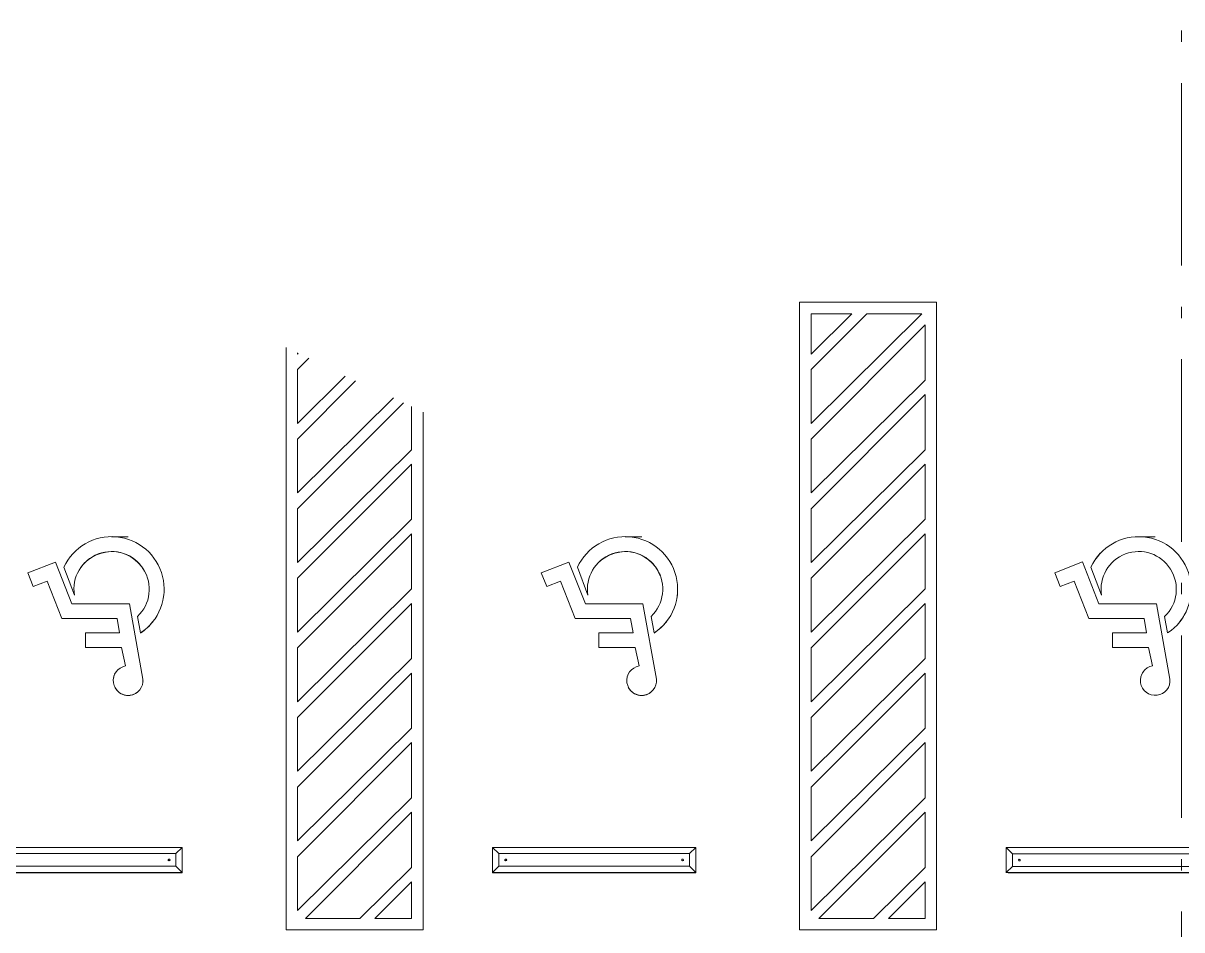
# Model space of a CAD drawing. Header units: metres. Extents: x -55 to 260, y -121 to 64.
# Drawn here: x 2.04 to 12.2, y 20.34 to 28.28 of the extents above; entities that cross this region are included whole.
import ezdxf

# ---------------------------------------------------------------- set-up
doc = ezdxf.new("R2010")
doc.units = ezdxf.units.M
doc.linetypes.add('01_Grid', pattern=[2.32, 1.6, -0.36, 0, -0.36])
for name, color, linetype, lineweight in [('0-1', 7, 'Continuous', 5), ('03EJES-1', 1, '01_Grid', 5), ('45ESTAC-1', 253, 'Continuous', 5), ('70LINEA-1', 254, 'Continuous', 5)]:
    doc.layers.add(name, color=color, linetype=linetype, lineweight=lineweight)

# ---------------------------------------------------------------- blocks, each defined once
blk = doc.blocks.new('Parking Lot - Handicap - Handicap-7310902-A1 _ A700')
at = {"layer": '70LINEA-1'}
for p, q in [((4.346, 25.442), (4.346, 20.34)), ((4.446, 25.385), (4.446, 25.395)), ((4.452, 25.392), (4.446, 25.385)), ((4.446, 25.25), (4.544, 25.349)), ((4.446, 24.778), (4.446, 25.25)), ((4.864, 25.192), (4.446, 24.778)), ((4.446, 24.64), (4.955, 25.15)), ((5.288, 25.001), (4.446, 24.168)), ((4.446, 24.03), (5.375, 24.959)), ((5.446, 24.926), (5.446, 24.547)), ((5.546, 20.34), (5.546, 24.877)), ((4.446, 24.168), (4.446, 24.64)), ((5.446, 24.547), (4.446, 23.558)), ((4.446, 23.42), (5.446, 24.42)), ((5.446, 24.42), (5.446, 23.937)), ((4.446, 23.558), (4.446, 24.03)), ((5.446, 23.937), (4.446, 22.948)), ((2.817, 23.784), (2.962, 23.784)), ((4.446, 22.81), (5.446, 23.81)), ((5.446, 23.81), (5.446, 23.327)), ((2.324, 23.563), (2.082, 23.468)), ((2.469, 23.196), (2.324, 23.563)), ((2.082, 23.468), (2.13, 23.347)), ((2.399, 23.517), (2.491, 23.273)), ((2.13, 23.347), (2.251, 23.395)), ((2.251, 23.395), (2.13, 23.347)), ((2.251, 23.395), (2.38, 23.067)), ((4.446, 22.948), (4.446, 23.42)), ((3.272, 23.261), (3.272, 23.261)), ((5.446, 23.327), (4.446, 22.338)), ((2.973, 23.196), (2.469, 23.196)), ((3.091, 22.537), (2.973, 23.196)), ((4.446, 22.2), (5.446, 23.2)), ((5.446, 23.2), (5.446, 22.717)), ((2.38, 23.067), (2.865, 23.067)), ((2.865, 23.067), (2.38, 23.067)), ((2.865, 23.067), (2.887, 22.943)), ((3.044, 23.086), (3.07, 22.941)), ((2.887, 22.943), (2.587, 22.943)), ((2.587, 22.943), (2.587, 22.814)), ((2.587, 22.814), (2.904, 22.814)), ((2.904, 22.814), (2.587, 22.814)), ((2.904, 22.814), (2.939, 22.652)), ((4.446, 22.338), (4.446, 22.81)), ((5.446, 22.717), (4.446, 21.729)), ((2.833, 22.542), (2.833, 22.542)), ((4.446, 21.591), (5.446, 22.59)), ((5.446, 22.59), (5.446, 22.107)), ((3.09, 22.506), (3.09, 22.507)), ((4.446, 21.729), (4.446, 22.2)), ((5.446, 22.107), (4.446, 21.119)), ((4.446, 20.981), (5.446, 21.981)), ((5.446, 21.981), (5.446, 21.497)), ((4.446, 21.119), (4.446, 21.591)), ((5.446, 21.497), (4.446, 20.509)), ((4.515, 20.44), (5.446, 21.371)), ((5.446, 21.371), (5.446, 20.887)), ((1.656, 21.062), (3.436, 21.062)), ((1.656, 20.842), (1.656, 21.062)), ((1.656, 21.06), (1.656, 21.062)), ((1.711, 21.008), (1.656, 21.062)), ((1.656, 20.84), (1.656, 21.06)), ((3.381, 21.008), (3.436, 21.062)), ((3.436, 21.062), (3.436, 20.842)), ((1.711, 21.008), (1.711, 20.898)), ((3.381, 21.008), (1.711, 21.008)), ((1.764, 20.954), (1.763, 20.946)), ((1.778, 20.944), (1.779, 20.952)), ((3.314, 20.954), (3.313, 20.946)), ((3.328, 20.944), (3.329, 20.952)), ((3.381, 20.898), (3.381, 21.008)), ((4.446, 20.509), (4.446, 20.981)), ((1.656, 20.842), (1.711, 20.898)), ((3.436, 20.842), (1.656, 20.842)), ((1.656, 20.842), (1.656, 20.84)), ((3.436, 20.84), (1.656, 20.84)), ((1.711, 20.898), (3.381, 20.898)), ((3.381, 20.898), (3.436, 20.842)), ((3.436, 20.84), (3.436, 20.842)), ((5.446, 20.887), (4.993, 20.44)), ((5.125, 20.44), (5.446, 20.761)), ((5.446, 20.761), (5.446, 20.44)), ((4.993, 20.44), (4.515, 20.44)), ((5.446, 20.44), (5.125, 20.44)), ((4.346, 20.34), (5.546, 20.34))]:
    blk.add_line(p, q, dxfattribs=at)
for centre, major_axis, start_param, end_param in [((2.817, 23.325), (-0.456, 0.063), 2.292988, 5.990468), ((2.817, 23.325), (-0.327, 0.045), 2.470456, 6.57827), ((2.817, 23.324), (-0.327, 0.045), 3.644117, 5.795829), ((2.817, 23.324), (-0.456, 0.063), 3.096788, 3.257548), ((2.817, 23.324), (-0.456, 0.063), 2.292988, 2.614508), ((2.962, 22.524), (-0.129, 0.018), 5.025718, 9.660144), ((2.962, 22.524), (-0.129, 0.018), 6.055591, 6.283185), ((2.962, 22.524), (-0.129, 0.018), 0.586343, 2.604554), ((2.962, 22.524), (-0.129, 0.018), 3.141593, 3.376959), ((1.771, 20.953), (-0.00743, 0.00103), 4.850282, 7.991875), ((1.771, 20.953), (-0.00743, 0.00103), 1.70869, 4.850282), ((3.321, 20.953), (-0.00743, 0.00103), 4.850282, 7.991875), ((3.321, 20.953), (-0.00743, 0.00103), 1.70869, 4.850282)]:
    blk.add_ellipse(centre, major_axis=major_axis, ratio=0.999818, start_param=start_param, end_param=end_param, dxfattribs=at)
blk = doc.blocks.new('Parking Lot - Handicap - Handicap-V207-A1 _ A700')
at = {"layer": '70LINEA-1'}
for p, q in [((10.046, 25.839), (8.846, 25.839)), ((8.846, 25.839), (8.846, 20.34)), ((10.046, 20.34), (10.046, 25.839)), ((8.946, 25.25), (9.435, 25.739)), ((9.918, 25.739), (8.946, 24.778)), ((8.946, 25.385), (8.946, 25.739)), ((8.946, 25.739), (9.303, 25.739)), ((9.303, 25.739), (8.946, 25.385)), ((9.435, 25.739), (9.918, 25.739)), ((8.946, 24.64), (9.946, 25.64)), ((9.946, 25.64), (9.946, 25.157)), ((8.946, 24.778), (8.946, 25.25)), ((9.946, 25.157), (8.946, 24.168)), ((8.946, 24.03), (9.946, 25.03)), ((9.946, 25.03), (9.946, 24.547)), ((8.946, 24.168), (8.946, 24.64)), ((9.946, 24.547), (8.946, 23.558)), ((8.946, 23.42), (9.946, 24.42)), ((9.946, 24.42), (9.946, 23.937)), ((8.946, 23.558), (8.946, 24.03)), ((9.946, 23.937), (8.946, 22.948)), ((7.317, 23.784), (7.462, 23.784)), ((8.946, 22.81), (9.946, 23.81)), ((9.946, 23.81), (9.946, 23.327)), ((6.824, 23.563), (6.582, 23.468)), ((6.969, 23.196), (6.824, 23.563)), ((6.582, 23.468), (6.63, 23.347)), ((6.899, 23.517), (6.991, 23.273)), ((6.63, 23.347), (6.751, 23.395)), ((6.751, 23.395), (6.63, 23.347)), ((6.751, 23.395), (6.88, 23.067)), ((8.946, 22.948), (8.946, 23.42)), ((7.772, 23.261), (7.772, 23.261)), ((9.946, 23.327), (8.946, 22.338)), ((7.473, 23.196), (6.969, 23.196)), ((7.591, 22.537), (7.473, 23.196)), ((8.946, 22.2), (9.946, 23.2)), ((9.946, 23.2), (9.946, 22.717)), ((6.88, 23.067), (7.365, 23.067)), ((7.365, 23.067), (6.88, 23.067)), ((7.365, 23.067), (7.387, 22.943)), ((7.544, 23.086), (7.57, 22.941)), ((7.387, 22.943), (7.087, 22.943)), ((7.087, 22.943), (7.087, 22.814)), ((7.087, 22.814), (7.404, 22.814)), ((7.404, 22.814), (7.087, 22.814)), ((7.404, 22.814), (7.439, 22.652)), ((8.946, 22.338), (8.946, 22.81)), ((9.946, 22.717), (8.946, 21.729)), ((7.333, 22.542), (7.333, 22.542)), ((8.946, 21.591), (9.946, 22.59)), ((9.946, 22.59), (9.946, 22.107)), ((7.59, 22.506), (7.59, 22.507)), ((8.946, 21.729), (8.946, 22.2)), ((9.946, 22.107), (8.946, 21.119)), ((8.946, 20.981), (9.946, 21.981)), ((9.946, 21.981), (9.946, 21.497)), ((8.946, 21.119), (8.946, 21.591)), ((9.946, 21.497), (8.946, 20.509)), ((9.015, 20.44), (9.946, 21.371)), ((9.946, 21.371), (9.946, 20.887)), ((6.156, 21.062), (7.936, 21.062)), ((6.156, 20.842), (6.156, 21.062)), ((6.156, 21.06), (6.156, 21.062)), ((6.211, 21.008), (6.156, 21.062)), ((6.156, 20.84), (6.156, 21.06)), ((7.881, 21.008), (7.936, 21.062)), ((7.936, 21.062), (7.936, 20.842)), ((6.211, 21.008), (6.211, 20.898)), ((7.881, 21.008), (6.211, 21.008)), ((6.264, 20.954), (6.263, 20.946)), ((6.278, 20.944), (6.279, 20.952)), ((7.814, 20.954), (7.813, 20.946)), ((7.828, 20.944), (7.829, 20.952)), ((7.881, 20.898), (7.881, 21.008)), ((8.946, 20.509), (8.946, 20.981)), ((6.156, 20.842), (6.211, 20.898)), ((7.936, 20.842), (6.156, 20.842)), ((6.156, 20.842), (6.156, 20.84)), ((7.936, 20.84), (6.156, 20.84)), ((6.211, 20.898), (7.881, 20.898)), ((7.881, 20.898), (7.936, 20.842)), ((7.936, 20.84), (7.936, 20.842)), ((9.946, 20.887), (9.493, 20.44)), ((9.625, 20.44), (9.946, 20.761)), ((9.946, 20.761), (9.946, 20.44)), ((9.493, 20.44), (9.015, 20.44)), ((9.946, 20.44), (9.625, 20.44)), ((8.846, 20.34), (10.046, 20.34))]:
    blk.add_line(p, q, dxfattribs=at)
for centre, major_axis, start_param, end_param in [((7.317, 23.325), (-0.456, 0.063), 2.292988, 5.990468), ((7.317, 23.325), (-0.327, 0.045), 2.470456, 6.57827), ((7.317, 23.324), (-0.327, 0.045), 3.644117, 5.795829), ((7.317, 23.324), (-0.456, 0.063), 3.096788, 3.257548), ((7.317, 23.324), (-0.456, 0.063), 2.292988, 2.614508), ((7.462, 22.524), (-0.129, 0.018), 5.025718, 9.660144), ((7.462, 22.524), (-0.129, 0.018), 6.055591, 6.283185), ((7.462, 22.524), (-0.129, 0.018), 0.586343, 2.604554), ((7.462, 22.524), (-0.129, 0.018), 3.141593, 3.376959), ((6.271, 20.953), (-0.00743, 0.00103), 4.850282, 7.991875), ((6.271, 20.953), (-0.00743, 0.00103), 1.70869, 4.850282), ((7.821, 20.953), (-0.00743, 0.00103), 4.850282, 7.991875), ((7.821, 20.953), (-0.00743, 0.00103), 1.70869, 4.850282)]:
    blk.add_ellipse(centre, major_axis=major_axis, ratio=0.999818, start_param=start_param, end_param=end_param, dxfattribs=at)
blk = doc.blocks.new('Parking Lot - Handicap - Handicap-V208-A1 _ A700')
at = {"layer": '70LINEA-1'}
for p, q in [((14.546, 25.84), (13.346, 25.84)), ((13.346, 25.84), (13.346, 20.34)), ((14.546, 20.34), (14.546, 25.84)), ((13.446, 25.251), (13.935, 25.74)), ((14.418, 25.74), (13.446, 24.779)), ((13.446, 25.386), (13.446, 25.74)), ((13.446, 25.74), (13.803, 25.74)), ((13.803, 25.74), (13.446, 25.386)), ((13.935, 25.74), (14.418, 25.74)), ((13.446, 24.641), (14.446, 25.641)), ((14.446, 25.641), (14.446, 25.157)), ((13.446, 24.779), (13.446, 25.251)), ((14.446, 25.157), (13.446, 24.169)), ((13.446, 24.031), (14.446, 25.031)), ((14.446, 25.031), (14.446, 24.547)), ((13.446, 24.169), (13.446, 24.641)), ((14.446, 24.547), (13.446, 23.559)), ((13.446, 23.421), (14.446, 24.421)), ((14.446, 24.421), (14.446, 23.937)), ((13.446, 23.559), (13.446, 24.031)), ((14.446, 23.937), (13.446, 22.949)), ((11.817, 23.785), (11.962, 23.785)), ((13.446, 22.811), (14.446, 23.811)), ((14.446, 23.811), (14.446, 23.327)), ((11.324, 23.564), (11.082, 23.469)), ((11.469, 23.197), (11.324, 23.564)), ((11.439, 23.587), (11.439, 23.587)), ((11.082, 23.469), (11.13, 23.348)), ((11.399, 23.517), (11.491, 23.273)), ((11.13, 23.348), (11.251, 23.395)), ((11.251, 23.395), (11.38, 23.068)), ((13.446, 22.949), (13.446, 23.421)), ((14.446, 23.327), (13.446, 22.339)), ((11.973, 23.197), (11.469, 23.197)), ((12.091, 22.537), (11.973, 23.197)), ((13.446, 22.201), (14.446, 23.201)), ((14.446, 23.201), (14.446, 22.717)), ((11.38, 23.068), (11.865, 23.068)), ((11.865, 23.068), (11.887, 22.943)), ((12.044, 23.086), (12.071, 22.941)), ((12.195, 23.063), (12.195, 23.063)), ((11.887, 22.943), (11.587, 22.943)), ((11.587, 22.943), (11.587, 22.814)), ((11.587, 22.814), (11.904, 22.814)), ((11.904, 22.814), (11.939, 22.653)), ((13.446, 22.339), (13.446, 22.811)), ((14.446, 22.717), (13.446, 21.729)), ((11.855, 22.599), (11.855, 22.599)), ((13.446, 21.591), (14.446, 22.591)), ((14.446, 22.591), (14.446, 22.107)), ((12.068, 22.451), (12.068, 22.451)), ((13.446, 21.729), (13.446, 22.201)), ((14.446, 22.107), (13.446, 21.119)), ((13.446, 20.981), (14.446, 21.981)), ((14.446, 21.981), (14.446, 21.497)), ((13.446, 21.119), (13.446, 21.591)), ((14.446, 21.497), (13.446, 20.509)), ((13.515, 20.44), (14.446, 21.371)), ((14.446, 21.371), (14.446, 20.887)), ((10.656, 21.061), (12.436, 21.061)), ((10.656, 20.841), (10.656, 21.061)), ((10.656, 21.06), (10.656, 21.061)), ((10.711, 21.006), (10.656, 21.061)), ((10.656, 20.84), (10.656, 21.06)), ((12.381, 21.006), (12.436, 21.061)), ((12.436, 21.061), (12.436, 20.841)), ((10.711, 21.006), (10.711, 20.896)), ((12.381, 21.006), (10.711, 21.006)), ((10.765, 20.955), (10.763, 20.953)), ((10.776, 20.944), (10.778, 20.947)), ((12.315, 20.955), (12.313, 20.953)), ((12.326, 20.944), (12.328, 20.947)), ((12.381, 20.896), (12.381, 21.006)), ((13.446, 20.509), (13.446, 20.981)), ((10.656, 20.841), (10.711, 20.896)), ((12.436, 20.841), (10.656, 20.841)), ((10.656, 20.841), (10.656, 20.84)), ((12.436, 20.84), (10.672, 20.84)), ((10.711, 20.896), (12.381, 20.896)), ((12.381, 20.896), (12.436, 20.841)), ((12.436, 20.84), (12.436, 20.841)), ((14.446, 20.887), (13.993, 20.44)), ((14.125, 20.44), (14.446, 20.761)), ((14.446, 20.761), (14.446, 20.44)), ((13.993, 20.44), (13.515, 20.44)), ((14.446, 20.44), (14.125, 20.44)), ((13.346, 20.34), (14.546, 20.34))]:
    blk.add_line(p, q, dxfattribs=at)
for centre, major_axis, start_param, end_param in [((11.817, 23.325), (-0.378, 0.262), 2.761655, 6.459135), ((11.817, 23.325), (-0.271, 0.188), 2.939123, 7.046937), ((11.817, 23.325), (-0.378, 0.262), 6.137615, 6.298375), ((11.817, 23.325), (-0.378, 0.262), 3.083175, 3.243935), ((11.962, 22.525), (-0.107, 0.074), 5.494385, 10.128811), ((11.962, 22.525), (-0.107, 0.074), 0, 0.241072), ((11.962, 22.525), (-0.107, 0.074), 3.073221, 3.297979), ((10.771, 20.951), (-0.00616, 0.00428), 5.31895, 8.460542), ((10.771, 20.951), (-0.00616, 0.00428), 2.177357, 5.31895), ((12.321, 20.951), (-0.00616, 0.00428), 5.31895, 8.460542), ((12.321, 20.951), (-0.00616, 0.00428), 2.177357, 5.31895)]:
    blk.add_ellipse(centre, major_axis=major_axis, ratio=0.999966, start_param=start_param, end_param=end_param, dxfattribs=at)
blk = doc.blocks.new('22011_AR_rvt-1-A1 _ A700')
at = {"layer": '45ESTAC-1'}
for name in ['Parking Lot - Handicap - Handicap-V207-A1 _ A700', 'Parking Lot - Handicap - Handicap-V208-A1 _ A700', 'Parking Lot - Handicap - Handicap-7310902-A1 _ A700']:
    blk.add_blockref(name, (0, 0), dxfattribs=at)
blk = doc.blocks.new('Parking Lot - Handicap - Handicap-V603-A1 _ A700')
at = {"layer": '70LINEA-1'}
for p, q in [((4.346, 25.442), (4.346, 20.34)), ((4.446, 25.385), (4.446, 25.395)), ((4.452, 25.392), (4.446, 25.385)), ((4.446, 25.25), (4.544, 25.349)), ((4.446, 24.778), (4.446, 25.25)), ((4.864, 25.192), (4.446, 24.778)), ((4.446, 24.64), (4.955, 25.15)), ((5.288, 25.001), (4.446, 24.168)), ((4.446, 24.03), (5.375, 24.959)), ((5.446, 24.926), (5.446, 24.547)), ((5.546, 20.34), (5.546, 24.877)), ((4.446, 24.168), (4.446, 24.64)), ((5.446, 24.547), (4.446, 23.558)), ((4.446, 23.42), (5.446, 24.42)), ((5.446, 24.42), (5.446, 23.937)), ((4.446, 23.558), (4.446, 24.03)), ((5.446, 23.937), (4.446, 22.948)), ((2.817, 23.784), (2.962, 23.784)), ((4.446, 22.81), (5.446, 23.81)), ((5.446, 23.81), (5.446, 23.327)), ((2.324, 23.563), (2.082, 23.468)), ((2.469, 23.196), (2.324, 23.563)), ((2.082, 23.468), (2.13, 23.347)), ((2.399, 23.517), (2.491, 23.273)), ((2.13, 23.347), (2.251, 23.395)), ((2.251, 23.395), (2.13, 23.347)), ((2.251, 23.395), (2.38, 23.067)), ((4.446, 22.948), (4.446, 23.42)), ((3.272, 23.261), (3.272, 23.261)), ((5.446, 23.327), (4.446, 22.338)), ((2.973, 23.196), (2.469, 23.196)), ((3.091, 22.537), (2.973, 23.196)), ((4.446, 22.2), (5.446, 23.2)), ((5.446, 23.2), (5.446, 22.717)), ((2.38, 23.067), (2.865, 23.067)), ((2.865, 23.067), (2.38, 23.067)), ((2.865, 23.067), (2.887, 22.943)), ((3.044, 23.086), (3.07, 22.941)), ((2.887, 22.943), (2.587, 22.943)), ((2.587, 22.943), (2.587, 22.814)), ((2.587, 22.814), (2.904, 22.814)), ((2.904, 22.814), (2.587, 22.814)), ((2.904, 22.814), (2.939, 22.652)), ((4.446, 22.338), (4.446, 22.81)), ((5.446, 22.717), (4.446, 21.729)), ((2.833, 22.542), (2.833, 22.542)), ((4.446, 21.591), (5.446, 22.59)), ((5.446, 22.59), (5.446, 22.107)), ((3.09, 22.506), (3.09, 22.507)), ((4.446, 21.729), (4.446, 22.2)), ((5.446, 22.107), (4.446, 21.119)), ((4.446, 20.981), (5.446, 21.981)), ((5.446, 21.981), (5.446, 21.497)), ((4.446, 21.119), (4.446, 21.591)), ((5.446, 21.497), (4.446, 20.509)), ((4.515, 20.44), (5.446, 21.371)), ((5.446, 21.371), (5.446, 20.887)), ((1.656, 21.062), (3.436, 21.062)), ((1.656, 20.842), (1.656, 21.062)), ((1.656, 21.06), (1.656, 21.062)), ((1.711, 21.008), (1.656, 21.062)), ((1.656, 20.84), (1.656, 21.06)), ((3.381, 21.008), (3.436, 21.062)), ((3.436, 21.062), (3.436, 20.842)), ((1.711, 21.008), (1.711, 20.898)), ((3.381, 21.008), (1.711, 21.008)), ((1.764, 20.954), (1.763, 20.946)), ((1.778, 20.944), (1.779, 20.952)), ((3.314, 20.954), (3.313, 20.946)), ((3.328, 20.944), (3.329, 20.952)), ((3.381, 20.898), (3.381, 21.008)), ((4.446, 20.509), (4.446, 20.981)), ((1.656, 20.842), (1.711, 20.898)), ((3.436, 20.842), (1.656, 20.842)), ((1.656, 20.842), (1.656, 20.84)), ((3.436, 20.84), (1.656, 20.84)), ((1.711, 20.898), (3.381, 20.898)), ((3.381, 20.898), (3.436, 20.842)), ((3.436, 20.84), (3.436, 20.842)), ((5.446, 20.887), (4.993, 20.44)), ((5.125, 20.44), (5.446, 20.761)), ((5.446, 20.761), (5.446, 20.44)), ((4.993, 20.44), (4.515, 20.44)), ((5.446, 20.44), (5.125, 20.44)), ((4.346, 20.34), (5.546, 20.34))]:
    blk.add_line(p, q, dxfattribs=at)
for centre, major_axis, start_param, end_param in [((2.817, 23.325), (-0.456, 0.063), 2.292988, 5.990468), ((2.817, 23.325), (-0.327, 0.045), 2.470456, 6.57827), ((2.817, 23.324), (-0.327, 0.045), 3.644117, 5.795829), ((2.817, 23.324), (-0.456, 0.063), 3.096788, 3.257548), ((2.817, 23.324), (-0.456, 0.063), 2.292988, 2.614508), ((2.962, 22.524), (-0.129, 0.018), 5.025718, 9.660144), ((2.962, 22.524), (-0.129, 0.018), 6.055591, 6.283185), ((2.962, 22.524), (-0.129, 0.018), 0.586343, 2.604554), ((2.962, 22.524), (-0.129, 0.018), 3.141593, 3.376959), ((1.771, 20.953), (-0.00743, 0.00103), 4.850282, 7.991875), ((1.771, 20.953), (-0.00743, 0.00103), 1.70869, 4.850282), ((3.321, 20.953), (-0.00743, 0.00103), 4.850282, 7.991875), ((3.321, 20.953), (-0.00743, 0.00103), 1.70869, 4.850282)]:
    blk.add_ellipse(centre, major_axis=major_axis, ratio=0.999818, start_param=start_param, end_param=end_param, dxfattribs=at)
blk = doc.blocks.new('Parking Lot - Handicap - Handicap-V604-A1 _ A700')
at = {"layer": '70LINEA-1'}
for p, q in [((10.046, 25.839), (8.846, 25.839)), ((8.846, 25.839), (8.846, 20.34)), ((10.046, 20.34), (10.046, 25.839)), ((8.946, 25.25), (9.435, 25.739)), ((9.918, 25.739), (8.946, 24.778)), ((8.946, 25.385), (8.946, 25.739)), ((8.946, 25.739), (9.303, 25.739)), ((9.303, 25.739), (8.946, 25.385)), ((9.435, 25.739), (9.918, 25.739)), ((8.946, 24.64), (9.946, 25.64)), ((9.946, 25.64), (9.946, 25.157)), ((8.946, 24.778), (8.946, 25.25)), ((9.946, 25.157), (8.946, 24.168)), ((8.946, 24.03), (9.946, 25.03)), ((9.946, 25.03), (9.946, 24.547)), ((8.946, 24.168), (8.946, 24.64)), ((9.946, 24.547), (8.946, 23.558)), ((8.946, 23.42), (9.946, 24.42)), ((9.946, 24.42), (9.946, 23.937)), ((8.946, 23.558), (8.946, 24.03)), ((9.946, 23.937), (8.946, 22.948)), ((7.317, 23.784), (7.462, 23.784)), ((8.946, 22.81), (9.946, 23.81)), ((9.946, 23.81), (9.946, 23.327)), ((6.824, 23.563), (6.582, 23.468)), ((6.969, 23.196), (6.824, 23.563)), ((6.582, 23.468), (6.63, 23.347)), ((6.899, 23.517), (6.991, 23.273)), ((6.63, 23.347), (6.751, 23.395)), ((6.751, 23.395), (6.63, 23.347)), ((6.751, 23.395), (6.88, 23.067)), ((8.946, 22.948), (8.946, 23.42)), ((7.772, 23.261), (7.772, 23.261)), ((9.946, 23.327), (8.946, 22.338)), ((7.473, 23.196), (6.969, 23.196)), ((7.591, 22.537), (7.473, 23.196)), ((8.946, 22.2), (9.946, 23.2)), ((9.946, 23.2), (9.946, 22.717)), ((6.88, 23.067), (7.365, 23.067)), ((7.365, 23.067), (6.88, 23.067)), ((7.365, 23.067), (7.387, 22.943)), ((7.544, 23.086), (7.57, 22.941)), ((7.387, 22.943), (7.087, 22.943)), ((7.087, 22.943), (7.087, 22.814)), ((7.087, 22.814), (7.404, 22.814)), ((7.404, 22.814), (7.087, 22.814)), ((7.404, 22.814), (7.439, 22.652)), ((8.946, 22.338), (8.946, 22.81)), ((9.946, 22.717), (8.946, 21.729)), ((7.333, 22.542), (7.333, 22.542)), ((8.946, 21.591), (9.946, 22.59)), ((9.946, 22.59), (9.946, 22.107)), ((7.59, 22.506), (7.59, 22.507)), ((8.946, 21.729), (8.946, 22.2)), ((9.946, 22.107), (8.946, 21.119)), ((8.946, 20.981), (9.946, 21.981)), ((9.946, 21.981), (9.946, 21.497)), ((8.946, 21.119), (8.946, 21.591)), ((9.946, 21.497), (8.946, 20.509)), ((9.015, 20.44), (9.946, 21.371)), ((9.946, 21.371), (9.946, 20.887)), ((6.156, 21.062), (7.936, 21.062)), ((6.156, 20.842), (6.156, 21.062)), ((6.156, 21.06), (6.156, 21.062)), ((6.211, 21.008), (6.156, 21.062)), ((6.156, 20.84), (6.156, 21.06)), ((7.881, 21.008), (7.936, 21.062)), ((7.936, 21.062), (7.936, 20.842)), ((6.211, 21.008), (6.211, 20.898)), ((7.881, 21.008), (6.211, 21.008)), ((6.264, 20.954), (6.263, 20.946)), ((6.278, 20.944), (6.279, 20.952)), ((7.814, 20.954), (7.813, 20.946)), ((7.828, 20.944), (7.829, 20.952)), ((7.881, 20.898), (7.881, 21.008)), ((8.946, 20.509), (8.946, 20.981)), ((6.156, 20.842), (6.211, 20.898)), ((7.936, 20.842), (6.156, 20.842)), ((6.156, 20.842), (6.156, 20.84)), ((7.936, 20.84), (6.156, 20.84)), ((6.211, 20.898), (7.881, 20.898)), ((7.881, 20.898), (7.936, 20.842)), ((7.936, 20.84), (7.936, 20.842)), ((9.946, 20.887), (9.493, 20.44)), ((9.625, 20.44), (9.946, 20.761)), ((9.946, 20.761), (9.946, 20.44)), ((9.493, 20.44), (9.015, 20.44)), ((9.946, 20.44), (9.625, 20.44)), ((8.846, 20.34), (10.046, 20.34))]:
    blk.add_line(p, q, dxfattribs=at)
for centre, major_axis, start_param, end_param in [((7.317, 23.325), (-0.456, 0.063), 2.292988, 5.990468), ((7.317, 23.325), (-0.327, 0.045), 2.470456, 6.57827), ((7.317, 23.324), (-0.327, 0.045), 3.644117, 5.795829), ((7.317, 23.324), (-0.456, 0.063), 3.096788, 3.257548), ((7.317, 23.324), (-0.456, 0.063), 2.292988, 2.614508), ((7.462, 22.524), (-0.129, 0.018), 5.025718, 9.660144), ((7.462, 22.524), (-0.129, 0.018), 6.055591, 6.283185), ((7.462, 22.524), (-0.129, 0.018), 0.586343, 2.604554), ((7.462, 22.524), (-0.129, 0.018), 3.141593, 3.376959), ((6.271, 20.953), (-0.00743, 0.00103), 4.850282, 7.991875), ((6.271, 20.953), (-0.00743, 0.00103), 1.70869, 4.850282), ((7.821, 20.953), (-0.00743, 0.00103), 4.850282, 7.991875), ((7.821, 20.953), (-0.00743, 0.00103), 1.70869, 4.850282)]:
    blk.add_ellipse(centre, major_axis=major_axis, ratio=0.999818, start_param=start_param, end_param=end_param, dxfattribs=at)
blk = doc.blocks.new('Parking Lot - Handicap - Handicap-V605-A1 _ A700')
at = {"layer": '70LINEA-1'}
for p, q in [((14.546, 25.84), (13.346, 25.84)), ((13.346, 25.84), (13.346, 20.34)), ((14.546, 20.34), (14.546, 25.84)), ((13.446, 25.251), (13.935, 25.74)), ((14.418, 25.74), (13.446, 24.779)), ((13.446, 25.386), (13.446, 25.74)), ((13.446, 25.74), (13.803, 25.74)), ((13.803, 25.74), (13.446, 25.386)), ((13.935, 25.74), (14.418, 25.74)), ((13.446, 24.641), (14.446, 25.641)), ((14.446, 25.641), (14.446, 25.157)), ((13.446, 24.779), (13.446, 25.251)), ((14.446, 25.157), (13.446, 24.169)), ((13.446, 24.031), (14.446, 25.031)), ((14.446, 25.031), (14.446, 24.547)), ((13.446, 24.169), (13.446, 24.641)), ((14.446, 24.547), (13.446, 23.559)), ((13.446, 23.421), (14.446, 24.421)), ((14.446, 24.421), (14.446, 23.937)), ((13.446, 23.559), (13.446, 24.031)), ((14.446, 23.937), (13.446, 22.949)), ((11.817, 23.785), (11.962, 23.785)), ((13.446, 22.811), (14.446, 23.811)), ((14.446, 23.811), (14.446, 23.327)), ((11.324, 23.564), (11.082, 23.469)), ((11.469, 23.197), (11.324, 23.564)), ((11.439, 23.587), (11.439, 23.587)), ((11.082, 23.469), (11.13, 23.348)), ((11.399, 23.517), (11.491, 23.273)), ((11.13, 23.348), (11.251, 23.395)), ((11.251, 23.395), (11.38, 23.068)), ((13.446, 22.949), (13.446, 23.421)), ((14.446, 23.327), (13.446, 22.339)), ((11.973, 23.197), (11.469, 23.197)), ((12.091, 22.537), (11.973, 23.197)), ((13.446, 22.201), (14.446, 23.201)), ((14.446, 23.201), (14.446, 22.717)), ((11.38, 23.068), (11.865, 23.068)), ((11.865, 23.068), (11.887, 22.943)), ((12.044, 23.086), (12.071, 22.941)), ((12.195, 23.063), (12.195, 23.063)), ((11.887, 22.943), (11.587, 22.943)), ((11.587, 22.943), (11.587, 22.814)), ((11.587, 22.814), (11.904, 22.814)), ((11.904, 22.814), (11.939, 22.653)), ((13.446, 22.339), (13.446, 22.811)), ((14.446, 22.717), (13.446, 21.729)), ((11.855, 22.599), (11.855, 22.599)), ((13.446, 21.591), (14.446, 22.591)), ((14.446, 22.591), (14.446, 22.107)), ((12.068, 22.451), (12.068, 22.451)), ((13.446, 21.729), (13.446, 22.201)), ((14.446, 22.107), (13.446, 21.119)), ((13.446, 20.981), (14.446, 21.981)), ((14.446, 21.981), (14.446, 21.497)), ((13.446, 21.119), (13.446, 21.591)), ((14.446, 21.497), (13.446, 20.509)), ((13.515, 20.44), (14.446, 21.371)), ((14.446, 21.371), (14.446, 20.887)), ((10.656, 21.061), (12.436, 21.061)), ((10.656, 20.841), (10.656, 21.061)), ((10.656, 21.06), (10.656, 21.061)), ((10.711, 21.006), (10.656, 21.061)), ((10.656, 20.84), (10.656, 21.06)), ((12.381, 21.006), (12.436, 21.061)), ((12.436, 21.061), (12.436, 20.841)), ((10.711, 21.006), (10.711, 20.896)), ((12.381, 21.006), (10.711, 21.006)), ((10.765, 20.955), (10.763, 20.953)), ((10.776, 20.944), (10.778, 20.947)), ((12.315, 20.955), (12.313, 20.953)), ((12.326, 20.944), (12.328, 20.947)), ((12.381, 20.896), (12.381, 21.006)), ((13.446, 20.509), (13.446, 20.981)), ((10.656, 20.841), (10.711, 20.896)), ((12.436, 20.841), (10.656, 20.841)), ((10.656, 20.841), (10.656, 20.84)), ((12.436, 20.84), (10.672, 20.84)), ((10.711, 20.896), (12.381, 20.896)), ((12.381, 20.896), (12.436, 20.841)), ((12.436, 20.84), (12.436, 20.841)), ((14.446, 20.887), (13.993, 20.44)), ((14.125, 20.44), (14.446, 20.761)), ((14.446, 20.761), (14.446, 20.44)), ((13.993, 20.44), (13.515, 20.44)), ((14.446, 20.44), (14.125, 20.44)), ((13.346, 20.34), (14.546, 20.34))]:
    blk.add_line(p, q, dxfattribs=at)
for centre, major_axis, start_param, end_param in [((11.817, 23.325), (-0.378, 0.262), 2.761655, 6.459135), ((11.817, 23.325), (-0.271, 0.188), 2.939123, 7.046937), ((11.817, 23.325), (-0.378, 0.262), 6.137615, 6.298375), ((11.817, 23.325), (-0.378, 0.262), 3.083175, 3.243935), ((11.962, 22.525), (-0.107, 0.074), 5.494385, 10.128811), ((11.962, 22.525), (-0.107, 0.074), 0, 0.241072), ((11.962, 22.525), (-0.107, 0.074), 3.073221, 3.297979), ((10.771, 20.951), (-0.00616, 0.00428), 5.31895, 8.460542), ((10.771, 20.951), (-0.00616, 0.00428), 2.177357, 5.31895), ((12.321, 20.951), (-0.00616, 0.00428), 5.31895, 8.460542), ((12.321, 20.951), (-0.00616, 0.00428), 2.177357, 5.31895)]:
    blk.add_ellipse(centre, major_axis=major_axis, ratio=0.999966, start_param=start_param, end_param=end_param, dxfattribs=at)
blk = doc.blocks.new('22011_AR_rvt-2-A1 _ A700')
at = {"layer": '45ESTAC-1'}
for name in ['Parking Lot - Handicap - Handicap-V604-A1 _ A700', 'Parking Lot - Handicap - Handicap-V605-A1 _ A700', 'Parking Lot - Handicap - Handicap-V603-A1 _ A700']:
    blk.add_blockref(name, (0, 0), dxfattribs=at)

msp = doc.modelspace()

# ---------------------------------------------------------------- linework, layer by layer
at = {"layer": '03EJES-1'}
msp.add_line((12.192, -60.96), (12.192, 60.317), dxfattribs=at)

# ---------------------------------------------------------------- block references
at = {"layer": '0-1'}
for name in ['22011_AR_rvt-2-A1 _ A700', '22011_AR_rvt-1-A1 _ A700']:
    msp.add_blockref(name, (0, 0), dxfattribs=at)

doc.saveas('drawing.dxf')
